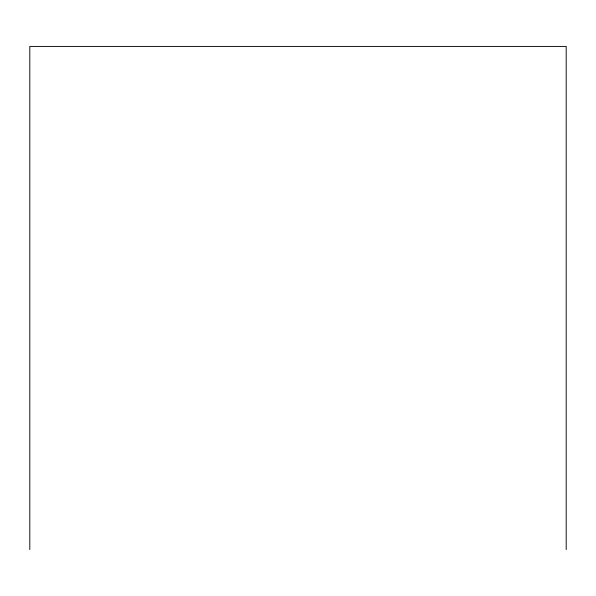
<?xml version="1.0" encoding="UTF-8"?>
<svg xmlns="http://www.w3.org/2000/svg" width="596" height="596" viewBox="0 0 596 596"><rect width="100%" height="100%" fill="white"/><g stroke="black" fill="none" stroke-linecap="round" stroke-linejoin="round"><path stroke-width="0.89" d="M566.2 549.579L566.2 46.421L29.8 46.421L29.8 549.579"/></g></svg>
